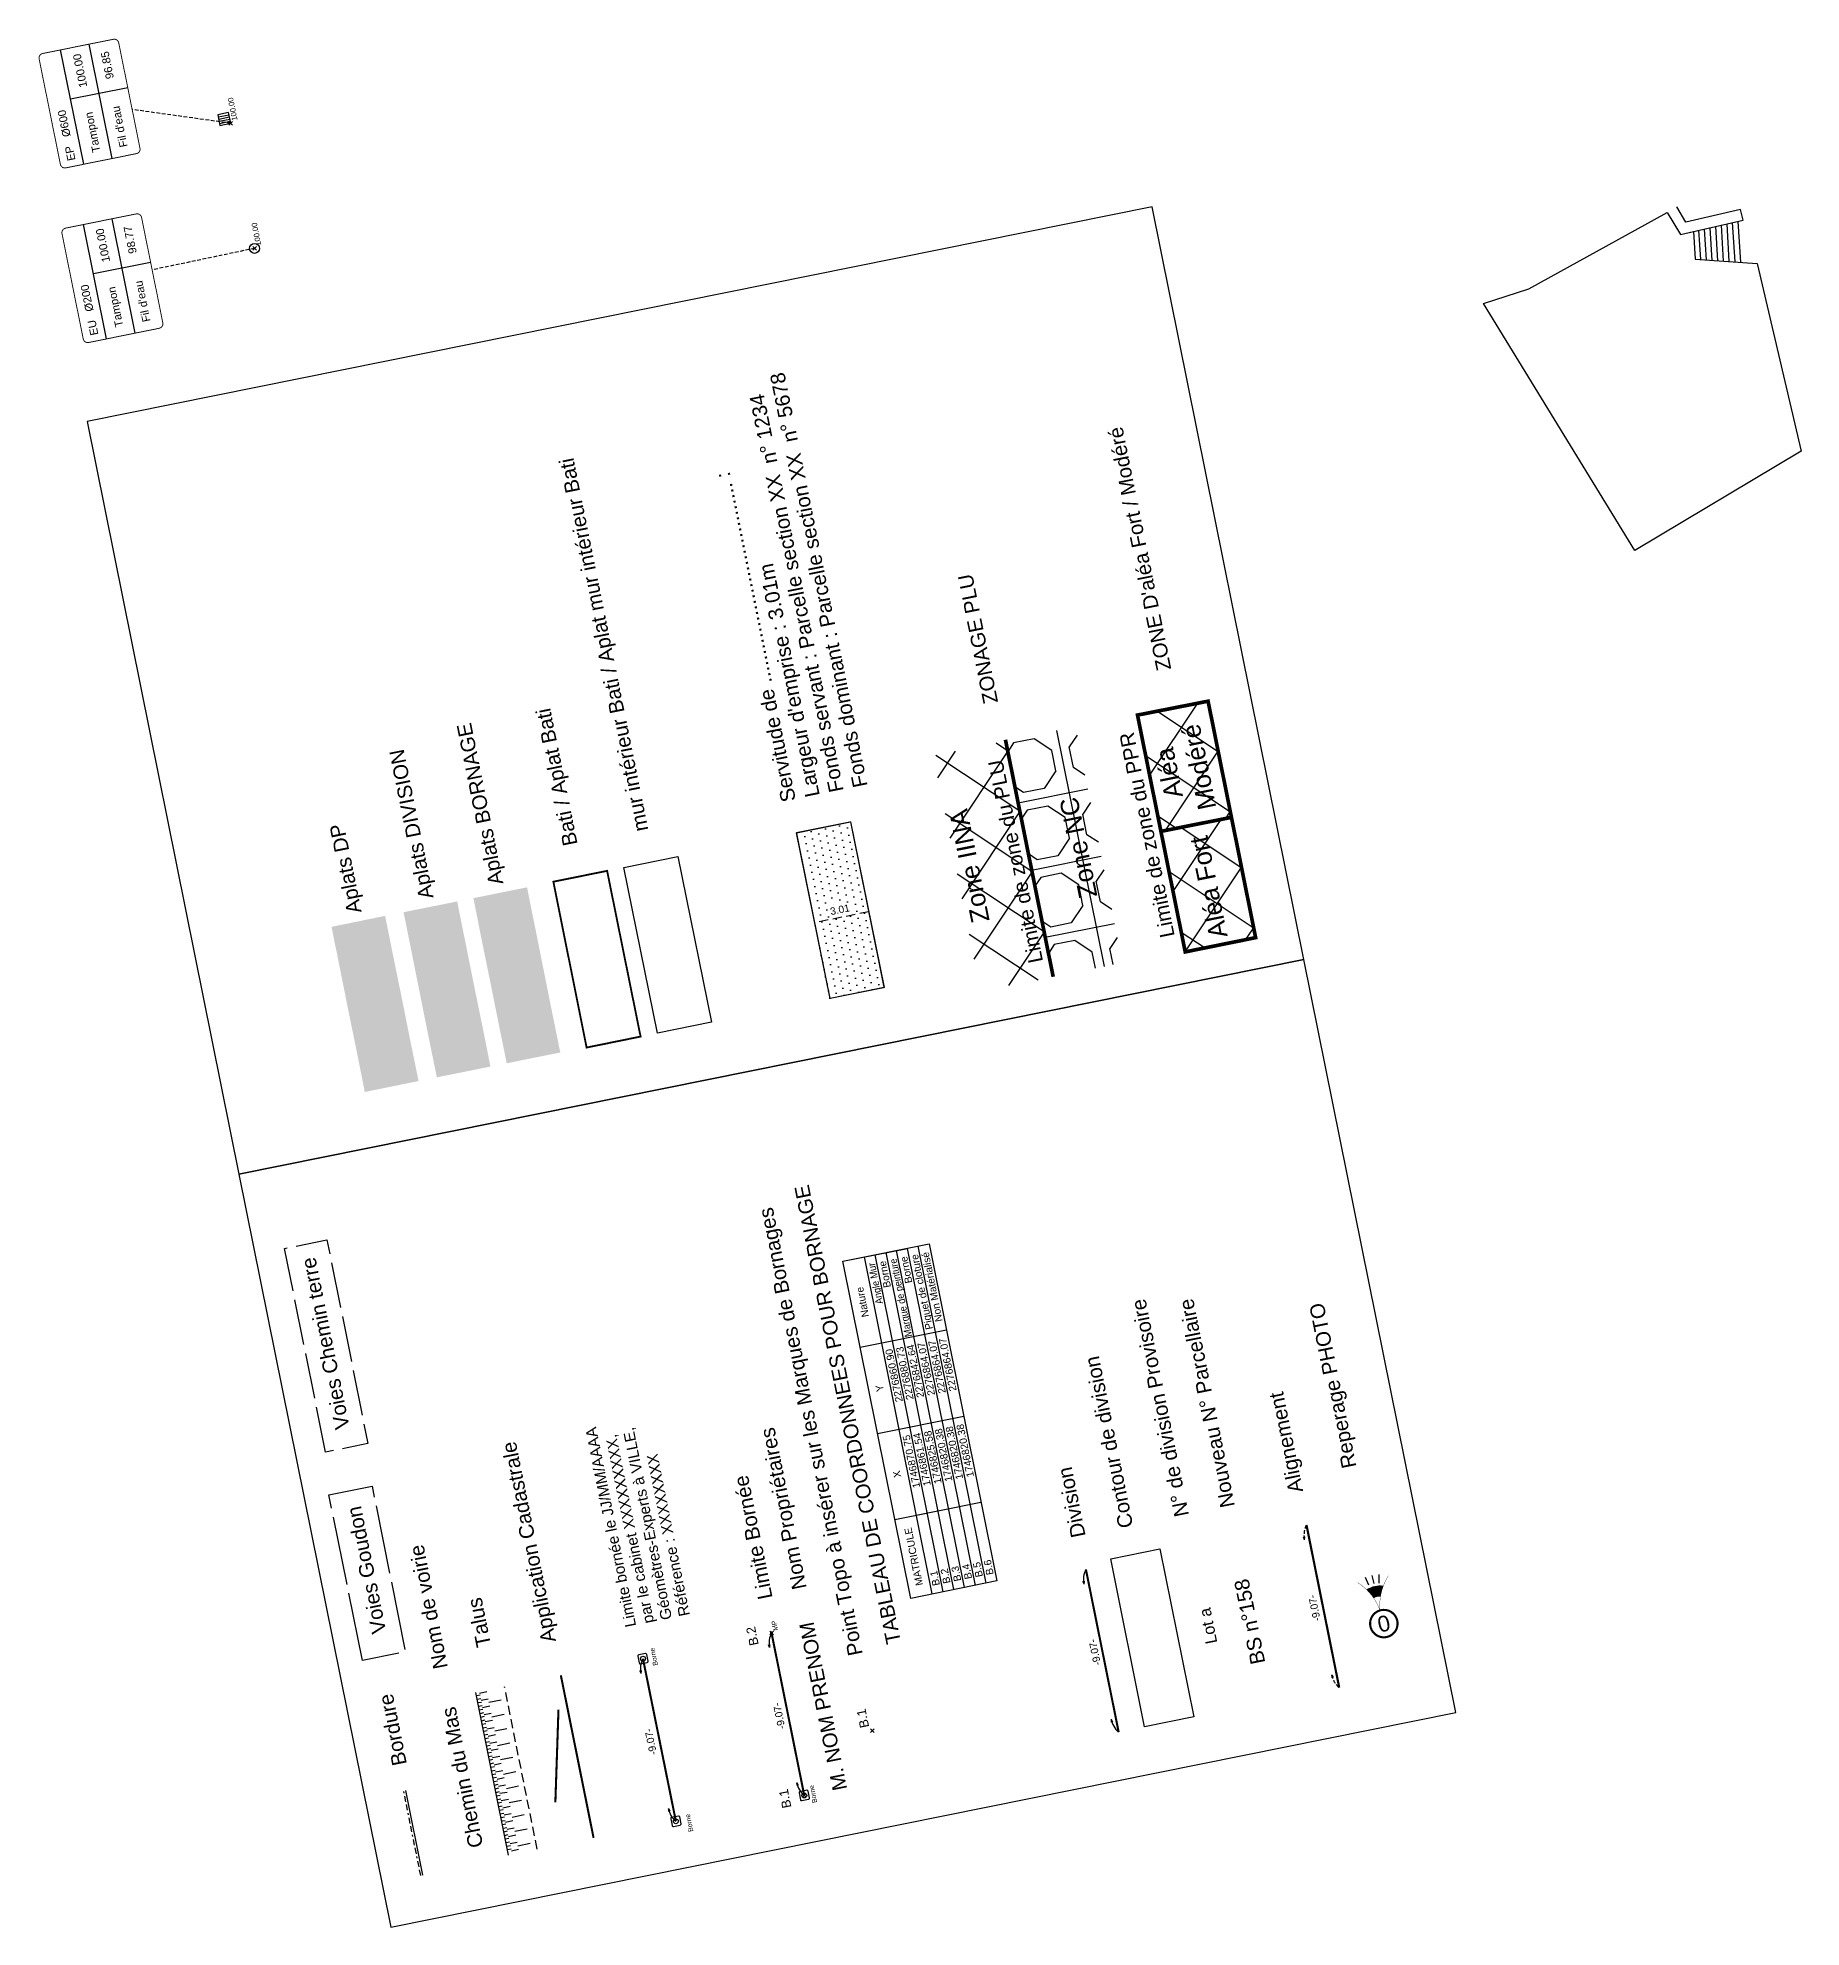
# Model space of a CAD drawing. Extents: x 947 to 1126, y 1788 to 2053.
# Drawn here: x 946.9 to 1043.3, y 1787.9 to 1891.3 of the extents above; entities that cross this region are included whole.
import ezdxf
from ezdxf.enums import TextEntityAlignment as Align

# ---------------------------------------------------------------- set-up
doc = ezdxf.new("R2010")
doc.units = 0
doc.header["$LTSCALE"] = 2.5
doc.header["$PDMODE"] = 3
doc.header["$PDSIZE"] = 0.1
for name, pattern in [('Bordchaussee', [1.7, 1.5, -0.2]), ('Bordchemin', [1.2, 1, -0.2]), ('BORDURE', [44.45, 12.7, -6.35, 12.7, -6.35, 0, -6.35]), ('CACH200', [0.12, 0.08, -0.04]), ('CACH500', [0.3, 0.2, -0.1]), ('CONTINU', [0]), ('FANTOME', [63.5, 31.75, -6.35, 6.35, -6.35, 6.35, -6.35])]:
    doc.linetypes.add(name, pattern=pattern)
for name, color, linetype in [('F_Bornage_Alignement', 4, 'CACH200'), ('F_Bornage_Bornes', 1, 'Continuous'), ('F_Bornage_Bornes Nouvelles', 1, 'Continuous'), ('F_Bornage_Cotation', 1, 'Continuous'), ('F_Bornage_Hachures', 7, 'Continuous'), ('F_Bornage_Limite', 1, 'Continuous'), ('F_Bornage_Nature du point', 1, 'Continuous'), ('F_Bornage_Tableau de coordonnées', 7, 'Continuous'), ('F_Bornage_Textes', 7, 'Continuous'), ('F_Cadastre_application', 252, 'FANTOME'), ('F_Cadastre_Propriétaires', 252, 'Continuous'), ('F_Division_Contours', 51, 'Continuous'), ('F_Division_Cotation', 5, 'Continuous'), ('F_Division_Hachures', 7, 'Continuous'), ('F_Division_Limite', 5, 'Continuous'), ('F_Division_Textes', 7, 'Continuous'), ('F_DP_Hachures', 7, 'Continuous'), ('F_Servitude_Contours', 255, 'Continuous'), ('F_Servitude_Cotation', 103, 'CACH500'), ('F_Servitude_Hachures', 103, 'Continuous'), ('F_Servitude_Limite', 103, 'Continuous'), ('F_Servitude_Textes', 103, 'Continuous'), ('PBO', 7, 'Continuous'), ('T_Bati', 7, 'Continuous'), ('T_Bordures_trottoir', 7, 'Continuous'), ('T_PHOTOS', 76, 'Continuous'), ('T_RES_EU_SYMBOLE', 6, 'Continuous'), ('T_RES_EU_TEXTE', 6, 'Continuous'), ('T_RES_PLUVIAL_SYMBOLE', 5, 'Continuous'), ('T_RES_PLUVIAL_TEXTE', 5, 'Continuous'), ('T_Talus_barbules', 32, 'Continuous'), ('T_Talus_crête', 34, 'Continuous'), ('T_Talus_Pied', 34, 'CACH500'), ('T_Textes', 7, 'Continuous'), ('T_Voies_Chemin', 7, 'Bordchemin'), ('T_Voies_Goudron', 7, 'Bordchaussee'), ('U_PLU_Hachures', 200, 'Continuous'), ('U_PLU_Limite', 200, 'Continuous'), ('U_PLU_Texte', 200, 'Continuous'), ('U_PPR_Hachures', 164, 'Continuous'), ('U_PPR_Limite', 164, 'Continuous'), ('U_PPR_Texte', 164, 'Continuous')]:
    doc.layers.add(name, color=color, linetype=linetype)
for name, color, linetype, lineweight in [('T_Végétaux', 65, 'Continuous', 0), ('TOPOALT', 7, 'Continuous', 0), ('TOPOJIS', 7, 'Continuous', 0)]:
    doc.layers.add(name, color=color, linetype=linetype, lineweight=lineweight)
doc.styles.add('Arial', font='arial.ttf')
doc.styles.add('Arial 2.0', font='arial.ttf', dxfattribs={"width": 0.99, "height": 0.4})

# ---------------------------------------------------------------- blocks, each defined once
blk = doc.blocks.new('oeil')
blk.add_hatch(color=256).paths.add_polyline_path([(1.323, 0.361, -0.04472), (1, 0.186, -0.134369), (1.006, -0.08, -0.04472), (1.335, -0.243, 0.180172)])
at = {"const_width": 0.0769, "flags": 128}
blk.add_lwpolyline([(-0.01, 0.5, 1), (0.01, -0.5, 1)], format="xyb", close=True, dxfattribs=at)
at = {"const_width": 0.0115, "flags": 128}
for points in [[(0.518, 0.043, 0.161005), (1.66, 0.643)], [(1.683, -0.511, 0.161005), (0.518, 0.043)]]:
    blk.add_lwpolyline(points, format="xyb", dxfattribs=at)
at = {"flags": 128}
for points in [[(1.475, 0.255), (1.777, 0.321)], [(1.498, 0.063), (1.808, 0.069)], [(1.483, -0.13), (1.788, -0.185)]]:
    blk.add_lwpolyline(points, dxfattribs=at)
for radius, start, end in [(0.503, 345.84546, 16.45725), (0.865, 340.72436, 21.57835)]:
    blk.add_arc((0.518, 0.043), radius, start, end)
at = {"style": 'Arial'}
blk.add_attdef('NUMERO', text='', height=0.577, rotation=271.15135, dxfattribs=at).set_placement((0, 0), align=Align.MIDDLE)
blk = doc.blocks.new('u014')
at = {"color": 0}
blk.add_line((0, 0), (0, 0), dxfattribs=at)
blk.add_circle((0, 0), 0.3, dxfattribs=at)
blk = doc.blocks.new('PointTopo')
at = {"color": 0}
blk.add_point((0, 0), dxfattribs=at)
at = {"layer": 'TOPOALT', "style": 'Arial'}
blk.add_attdef('ALT', (0.125, -0.125), '', height=0.375, dxfattribs=at)
blk = doc.blocks.new('Flèche gauche')
at = {"color": 0}
for q in [(0.61, 0.29), (0.62, 0.21)]:
    blk.add_line((0.77, 0.26), q, dxfattribs=at)
blk.add_arc((0.77, -0.99), 1.26, 90.1669, 127.7937, dxfattribs=at)
blk = doc.blocks.new('Flèche droite')
at = {"color": 0}
for q in [(-0.61, 0.29), (-0.62, 0.21)]:
    blk.add_line((-0.77, 0.26), q, dxfattribs=at)
blk.add_arc((-0.77, -0.99), 1.26, 52.2063, 89.8331, dxfattribs=at)
blk = doc.blocks.new('T009')
at = {"color": 0}
for p, q in [((-0.1, 0), (-0.25, 0)), ((0, 0.1), (0, 0.25)), ((0, 0), (0, 0)), ((0.1, 0), (0.25, 0)), ((0, -0.1), (0, -0.25))]:
    blk.add_line(p, q, dxfattribs=at)
blk.add_circle((0, 0), 0.1, dxfattribs=at)
blk = doc.blocks.new('t026')
at = {"color": 0}
blk.add_lwpolyline([(0.166263, -0.126408), (0.166415, 0.126208, 0.414214), (0.126408, 0.166263), (-0.126208, 0.166415, 0.414214), (-0.166263, 0.126408), (-0.166415, -0.126208, 0.414214), (-0.126408, -0.166263), (0.126208, -0.166415, 0.414214)], format="xyb", close=True, dxfattribs=at)
at = {"const_width": 0.00005}
blk.add_lwpolyline([(-0.000025, 0, 1), (0.000025, 0, 1)], format="xyb", close=True, dxfattribs=at)
at = {"color": 0}
blk.add_circle((0, 0), 0.08865, dxfattribs=at)
blk = doc.blocks.new('Cadre_reseau')
blk.add_wipeout([(-6.38, -3.94), (-6.25, -4.28), (-5.88, -4.44), (5.88, -4.44), (6.28, -4.27), (6.38, -3.94), (6.38, 3.94), (6.23, 4.3), (5.88, 4.44), (-5.88, 4.44), (-6.23, 4.28), (-6.38, 3.94)])
at = {"linetype": 'Continuous', "const_width": 0.1, "flags": 128}
blk.add_lwpolyline([(6.38, -3.94), (6.38, 3.94, 0.414213), (5.88, 4.44), (-5.88, 4.44, 0.414203), (-6.38, 3.94), (-6.38, -3.94, 0.414224), (-5.88, -4.44), (5.88, -4.44, 0.414214)], format="xyb", close=True, dxfattribs=at)
at = {"linetype": 'Continuous', "flags": 128}
for points in [[(-6.38, 1.94), (6.38, 1.94)], [(0.87, -4.44), (0.87, 1.94)], [(-6.38, -1.25), (6.38, -1.25)]]:
    blk.add_lwpolyline(points, dxfattribs=at)
at = {"style": 'Arial'}
blk.add_text("Fil d'eau", height=0.875, rotation=359.998, dxfattribs=at).set_placement((-5.42, -3.16))
at = {"color": 0, "style": 'Arial'}
for tag, p in [('TYPE', (-5.74, 2.72)), ('000', (-3.08, 2.72))]:
    blk.add_attdef(tag, p, '', height=0.875, rotation=360, dxfattribs=at)
at = {"style": 'Arial'}
for tag, p in [('TAMPON', (-3.14, 0.31)), ('ALT', (3.73, 0.31)), ('FE', (3.73, -2.73))]:
    blk.add_attdef(tag, text='', height=0.875, rotation=360, dxfattribs=at).set_placement(p, align=Align.MIDDLE_CENTER)
blk = doc.blocks.new('w001')
at = {"color": 0}
for p, q in [((0.24, 0.6), (0.24, 0)), ((0.36, 0.6), (0.36, 0)), ((0.36, 0), (0.36, 0))]:
    blk.add_line(p, q, dxfattribs=at)
for points in [[(0, 0), (0.6, 0), (0.6, 0.6), (0, 0.6), (0, 0)], [(0.12, 0.6), (0.12, 0)], [(0.48, 0.6), (0.48, 0)]]:
    blk.add_lwpolyline(points, dxfattribs=at)

msp = doc.modelspace()

# ---------------------------------------------------------------- hatches: boundary and pattern name
at = {"layer": 'F_Bornage_Hachures'}
h = msp.add_hatch(color=131, dxfattribs=at)
h.dxf.hatch_style = 1
h.paths.add_polyline_path([(970.7, 1844.21), (971.12, 1842.08), (974.06, 1842.67), (973.63, 1844.8)])
h = msp.add_hatch(color=231, dxfattribs=at)
h.dxf.hatch_style = 1
h.paths.add_polyline_path([(971.12, 1842.08), (971.59, 1839.78), (974.52, 1840.37), (974.06, 1842.67)])
h = msp.add_hatch(color=101, dxfattribs=at)
h.dxf.hatch_style = 1
h.paths.add_polyline_path([(971.59, 1839.78), (972.09, 1837.28), (975.02, 1837.88), (974.52, 1840.37)])
h = msp.add_hatch(color=31, dxfattribs=at)
h.dxf.hatch_style = 1
h.paths.add_polyline_path([(972.09, 1837.28), (972.52, 1835.18), (975.45, 1835.77), (975.02, 1837.88)])
at = {"layer": 'F_Division_Hachures'}
h = msp.add_hatch(color=131, dxfattribs=at)
h.dxf.hatch_style = 1
h.paths.add_polyline_path([(966.88, 1843.44), (967.31, 1841.31), (970.24, 1841.9), (969.81, 1844.03)])
h = msp.add_hatch(color=231, dxfattribs=at)
h.dxf.hatch_style = 1
h.paths.add_polyline_path([(967.31, 1841.31), (967.77, 1839.01), (970.7, 1839.6), (970.24, 1841.9)])
h = msp.add_hatch(color=101, dxfattribs=at)
h.dxf.hatch_style = 1
h.paths.add_polyline_path([(967.77, 1839.01), (968.27, 1836.51), (971.21, 1837.11), (970.7, 1839.6)])
h = msp.add_hatch(color=31, dxfattribs=at)
h.dxf.hatch_style = 1
h.paths.add_polyline_path([(968.27, 1836.51), (968.7, 1834.41), (971.63, 1835), (971.21, 1837.11)])
at = {"layer": 'F_DP_Hachures'}
h = msp.add_hatch(color=131, dxfattribs=at)
h.dxf.hatch_style = 1
h.paths.add_polyline_path([(962.94, 1842.64), (963.37, 1840.52), (966.3, 1841.11), (965.87, 1843.24)])
h = msp.add_hatch(color=231, dxfattribs=at)
h.dxf.hatch_style = 1
h.paths.add_polyline_path([(963.37, 1840.52), (963.83, 1838.22), (966.77, 1838.81), (966.3, 1841.11)])
h = msp.add_hatch(color=101, dxfattribs=at)
h.dxf.hatch_style = 1
h.paths.add_polyline_path([(963.83, 1838.22), (964.34, 1835.72), (967.27, 1836.31), (966.77, 1838.81)])
h = msp.add_hatch(color=31, dxfattribs=at)
h.dxf.hatch_style = 1
h.paths.add_polyline_path([(964.34, 1835.72), (964.76, 1833.61), (967.7, 1834.21), (967.27, 1836.31)])
at = {"layer": 'F_Servitude_Hachures'}
h = msp.add_hatch(dxfattribs=at)
h.set_pattern_fill('DOTS', color=256, scale=0.25, angle=101.3966)
h.set_pattern_definition([(101.39656, (908.61575, 1867.84884), (-0.4282608, 0.116103), [0, -0.396875])])
h.paths.add_polyline_path([(988.38, 1847.75), (990.19, 1838.74), (993.13, 1839.33), (991.31, 1848.35)])
at = {"layer": 'U_PLU_Hachures'}
h = msp.add_hatch(dxfattribs=at)
h.set_pattern_fill('POS', color=256, scale=0.75, angle=101.3966)
h.set_pattern_definition([(101.3966, (886.1826, 1956.4425), (-3.67606, -0.740995), []), (191.3966, (886.1826, 1956.4425), (0.740995, -3.67606), []), (101.3966, (885.446, 1957.621), (-3.67606, -0.740995), [1.14805, -2.60195]), (101.3966, (882.729, 1957.0735), (-3.67606, -0.740995), [1.14805, -2.60195]), (146.3966, (885.219, 1958.7466), (-2.93507, -4.41706), [1.14805, -4.15525]), (146.3966, (883.685, 1956.438), (-2.93507, -4.41706), [1.14805, -4.15525]), (146.3966, (881.543, 1958.0056), (-2.93507, -4.41706), [1.14805, -4.15525]), (146.3966, (880.009, 1955.697), (-2.93507, -4.41706), [1.14805, -4.15525]), (191.3966, (884.263, 1959.382), (0.740995, -3.67606), [1.14805, -2.60195]), (191.3966, (884.8106, 1956.665), (0.740995, -3.67606), [1.14805, -2.60195]), (236.3966, (883.1375, 1959.155), (4.41706, -2.93507), [1.14805, -4.15525]), (236.3966, (885.446, 1957.621), (4.41706, -2.93507), [1.14805, -4.15525]), (236.3966, (879.4615, 1958.414), (4.41706, -2.93507), [1.14805, -4.15525]), (236.3966, (881.77, 1956.88), (4.41706, -2.93507), [1.14805, -4.15525])])
h.paths.add_polyline_path([(1002.4, 1839.91), (999.79, 1852.82), (1003.61, 1853.59), (1006.18, 1840.68)])
h = msp.add_hatch(dxfattribs=at)
h.set_pattern_fill('ANSI37', color=256, scale=0.75, angle=101.3966)
h.set_pattern_definition([(146.3966, (886.1826, 1956.4425), (-1.317883, -1.983315), []), (236.3966, (886.1826, 1956.4425), (1.983315, -1.317883), [])])
h.paths.add_polyline_path([(1002.4, 1839.91), (999.8, 1852.8), (995.85, 1852), (998.44, 1839.12)])
at = {"layer": 'U_PPR_Hachures'}
h = msp.add_hatch(dxfattribs=at)
h.set_pattern_fill('ANSI37', color=30, scale=0.75, angle=101.3966)
h.set_pattern_definition([(146.3966, (905.7076, 1873.868), (-1.31788, -1.983315), []), (236.3966, (905.7076, 1873.868), (1.983315, -1.31788), [])])
h.paths.add_polyline_path([(1008.29, 1847.86), (1007.01, 1854.2), (1010.87, 1854.98), (1012.15, 1848.63)])
h = msp.add_hatch(dxfattribs=at)
h.set_pattern_fill('ANSI37', color=256, scale=0.75, angle=101.3966)
h.set_pattern_definition([(146.3966, (906.987, 1867.5205), (-1.31788, -1.983315), []), (236.3966, (906.987, 1867.5205), (1.983315, -1.31788), [])])
h.paths.add_polyline_path([(1009.62, 1841.27), (1008.29, 1847.86), (1012.15, 1848.63), (1013.4, 1842.03)])

# ---------------------------------------------------------------- linework, layer by layer
at = {"linetype": 'CONTINU'}
for points in [[(1016.11, 1840.85), (1007.81, 1882.02), (949.58, 1870.28), (957.88, 1829.11)], [(1024.41, 1799.67), (1016.11, 1840.85), (957.88, 1829.11), (966.18, 1787.94)]]:
    msp.add_lwpolyline(points, close=True, dxfattribs=at)
at = {"layer": 'F_Bornage_Alignement', "ltscale": 2, "const_width": 0.12, "flags": 128}
msp.add_lwpolyline([(1018.04, 1801.04), (1016.25, 1809.93)], dxfattribs=at)
at = {"layer": 'F_Bornage_Limite', "ltscale": 0.5, "const_width": 0.113, "flags": 128}
msp.add_lwpolyline([(988.79, 1795.14), (987, 1804.03)], dxfattribs=at)
at = {"layer": 'F_Bornage_Limite', "color": 3, "ltscale": 0.5, "const_width": 0.113, "flags": 128}
msp.add_lwpolyline([(981.77, 1793.73), (979.97, 1802.62)], dxfattribs=at)
at = {"layer": 'F_Bornage_Tableau de coordonnées'}
for p, q in [((990.9, 1824.35), (994.43, 1825.06)), ((996.38, 1806.28), (992.67, 1824.71)), ((996.97, 1806.4), (993.26, 1824.83)), ((997.56, 1806.52), (993.84, 1824.94)), ((998.15, 1806.63), (994.43, 1825.06)), ((998.74, 1806.75), (995.02, 1825.18)), ((995.79, 1806.16), (992.08, 1824.59)), ((991.85, 1819.65), (996.56, 1820.6)), ((992.8, 1814.94), (997.51, 1815.89)), ((993.75, 1810.24), (998.45, 1811.18)), ((993.75, 1810.24), (997.28, 1810.95))]:
    msp.add_line(p, q, dxfattribs=at)
at = {"layer": 'F_Bornage_Tableau de coordonnées', "flags": 128}
msp.add_lwpolyline([(994.62, 1805.92), (990.9, 1824.35), (995.61, 1825.3), (999.32, 1806.87)], close=True, dxfattribs=at)
at = {"layer": 'F_Cadastre_application', "ltscale": 0.05, "const_width": 0.113, "flags": 128}
msp.add_lwpolyline([(977.27, 1792.82), (975.48, 1801.71)], dxfattribs=at)
at = {"layer": 'F_Division_Contours', "flags": 128}
msp.add_lwpolyline([(1007.4, 1798.9), (1005.55, 1808.08), (1008.24, 1808.63), (1010.09, 1799.45)], close=True, dxfattribs=at)
at = {"layer": 'F_Division_Limite', "ltscale": 0.5, "const_width": 0.113, "flags": 128}
msp.add_lwpolyline([(1005.98, 1798.61), (1004.19, 1807.5)], dxfattribs=at)
at = {"layer": 'F_Division_Limite', "color": 3, "ltscale": 0.5, "const_width": 0.113, "flags": 128}
msp.add_lwpolyline([(975.18, 1794.77), (975.35, 1799.83)], dxfattribs=at)
at = {"layer": 'F_Servitude_Contours', "linetype": 'Continuous', "flags": 128}
msp.add_lwpolyline([(990.2, 1838.73), (988.37, 1847.79), (991.32, 1848.38), (993.15, 1839.32)], close=True, dxfattribs=at)
at = {"layer": 'F_Servitude_Cotation'}
msp.add_line((992.31, 1843.46), (989.36, 1842.87), dxfattribs=at)
at = {"layer": 'F_Servitude_Limite', "const_width": 0.06, "flags": 128}
msp.add_lwpolyline([(991.32, 1848.38), (993.15, 1839.32), (990.2, 1838.73), (988.37, 1847.79)], close=True, dxfattribs=at)
at = {"layer": 'PBO', "flags": 128}
for points in [[(1028.41, 1877.53), (1035.98, 1881.71), (1036.7, 1880.5), (1037.41, 1880.66), (1037.5, 1879.15), (1040.9, 1878.92), (1043.3, 1868.65), (1034.21, 1863.22), (1025.93, 1876.73), (1028.41, 1877.53)], [(1035.98, 1881.71), (1036.7, 1880.5), (1040.13, 1881.28), (1039.99, 1881.86), (1036.99, 1881.18), (1036.5, 1882.01)]]:
    msp.add_lwpolyline(points, dxfattribs=at)
at = {"layer": 'PBO'}
for points in [[(1037.81, 1879.13), (1037.71, 1880.73)], [(1038.13, 1879.11), (1038.02, 1880.8)], [(1038.44, 1879.08), (1038.33, 1880.87)], [(1038.75, 1879.06), (1038.63, 1880.94)], [(1039.06, 1879.04), (1038.94, 1881.01)], [(1039.37, 1879.02), (1039.25, 1881.08)], [(1039.69, 1879), (1039.55, 1881.15)], [(1040, 1878.98), (1039.86, 1881.21)]]:
    msp.add_lwpolyline(points, dxfattribs=at)
at = {"layer": 'T_Bati', "linetype": 'Continuous', "flags": 128}
msp.add_lwpolyline([(980.76, 1836.82), (978.93, 1845.89), (981.88, 1846.48), (983.71, 1837.42)], close=True, dxfattribs=at)
at = {"layer": 'T_Bati', "linetype": 'Continuous', "const_width": 0.1, "flags": 128}
msp.add_lwpolyline([(976.89, 1836.04), (975.07, 1845.11), (978.01, 1845.7), (979.84, 1836.64)], close=True, dxfattribs=at)
at = {"layer": 'T_Bordures_trottoir', "linetype": 'BORDURE', "ltscale": 0.01, "flags": 128}
msp.add_lwpolyline([(967.82, 1790.77), (966.89, 1795.38)], dxfattribs=at)
at = {"layer": 'T_Bordures_trottoir', "flags": 128}
msp.add_lwpolyline([(967.93, 1790.79), (967, 1795.41)], dxfattribs=at)
at = {"layer": 'T_RES_EU_TEXTE', "linetype": 'CACH200'}
msp.add_line((958.73, 1879.74), (950.96, 1878.11), dxfattribs=at)
at = {"layer": 'T_RES_PLUVIAL_TEXTE', "linetype": 'CACH200'}
msp.add_line((957.43, 1886.58), (949.71, 1887.66), dxfattribs=at)
at = {"layer": 'T_Talus_barbules'}
for p, q in [((970.86, 1800.61), (971.06, 1800.65)), ((970.9, 1800.41), (971.1, 1800.45)), ((970.94, 1800.22), (971.14, 1800.25)), ((970.98, 1800.02), (971.18, 1800.06)), ((971.02, 1799.82), (971.22, 1799.86)), ((971.04, 1800.74), (971.43, 1800.82)), ((971.12, 1800.35), (971.51, 1800.43)), ((971.2, 1799.96), (971.59, 1800.04)), ((971.55, 1800.24), (972.22, 1800.37)), ((971.06, 1799.63), (971.26, 1799.67)), ((971.1, 1799.43), (971.3, 1799.47)), ((971.14, 1799.23), (971.34, 1799.27)), ((971.18, 1799.04), (971.37, 1799.08)), ((971.22, 1798.84), (971.41, 1798.88)), ((971.28, 1799.57), (971.67, 1799.65)), ((971.35, 1799.18), (971.75, 1799.26)), ((971.43, 1798.78), (971.83, 1798.86)), ((971.71, 1799.45), (972.38, 1799.59)), ((971.26, 1798.65), (971.45, 1798.69)), ((971.3, 1798.45), (971.49, 1798.49)), ((971.34, 1798.25), (971.53, 1798.29)), ((971.38, 1798.06), (971.57, 1798.1)), ((971.42, 1797.86), (971.61, 1797.9)), ((971.51, 1798.39), (971.91, 1798.47)), ((971.59, 1798), (971.98, 1798.08)), ((971.87, 1798.67), (972.53, 1798.8)), ((972.02, 1797.88), (972.69, 1798.02)), ((971.46, 1797.67), (971.65, 1797.71)), ((971.49, 1797.47), (971.69, 1797.51)), ((971.53, 1797.27), (971.73, 1797.31)), ((971.57, 1797.08), (971.77, 1797.12)), ((971.61, 1796.88), (971.81, 1796.92)), ((971.67, 1797.61), (972.06, 1797.69)), ((971.75, 1797.22), (972.14, 1797.29)), ((971.83, 1796.82), (972.22, 1796.9)), ((972.18, 1797.1), (972.85, 1797.23)), ((971.65, 1796.69), (971.85, 1796.73)), ((971.69, 1796.49), (971.89, 1796.53)), ((971.73, 1796.29), (971.93, 1796.33)), ((971.77, 1796.1), (971.97, 1796.14)), ((971.81, 1795.9), (972.01, 1795.94)), ((971.85, 1795.71), (972.05, 1795.75)), ((971.91, 1796.43), (972.3, 1796.51)), ((971.99, 1796.04), (972.38, 1796.12)), ((972.07, 1795.65), (972.46, 1795.73)), ((972.34, 1796.31), (973.01, 1796.45)), ((971.89, 1795.51), (972.09, 1795.55)), ((971.93, 1795.31), (972.13, 1795.35)), ((971.97, 1795.12), (972.17, 1795.16)), ((972.01, 1794.92), (972.2, 1794.96)), ((972.05, 1794.73), (972.24, 1794.77)), ((972.15, 1795.26), (972.54, 1795.33)), ((972.22, 1794.86), (972.62, 1794.94)), ((972.5, 1795.53), (973.17, 1795.66)), ((972.66, 1794.75), (973.32, 1794.88)), ((972.09, 1794.53), (972.28, 1794.57)), ((972.13, 1794.33), (972.32, 1794.37)), ((972.17, 1794.14), (972.36, 1794.18)), ((972.21, 1793.94), (972.4, 1793.98)), ((972.25, 1793.75), (972.44, 1793.78)), ((972.3, 1794.47), (972.7, 1794.55)), ((972.38, 1794.08), (972.77, 1794.16)), ((972.46, 1793.69), (972.85, 1793.77)), ((972.81, 1793.96), (973.48, 1794.1)), ((972.29, 1793.55), (972.48, 1793.59)), ((972.32, 1793.35), (972.52, 1793.39)), ((972.36, 1793.16), (972.56, 1793.2)), ((972.4, 1792.96), (972.6, 1793)), ((972.44, 1792.77), (972.64, 1792.8)), ((972.54, 1793.29), (972.93, 1793.37)), ((972.62, 1792.9), (973.01, 1792.98)), ((972.97, 1793.18), (973.64, 1793.31)), ((972.48, 1792.57), (972.68, 1792.61)), ((972.52, 1792.37), (972.72, 1792.41)), ((972.56, 1792.18), (972.76, 1792.22)), ((972.7, 1792.51), (973.09, 1792.59)), ((972.78, 1792.12), (973.17, 1792.2)), ((973.13, 1792.39), (973.8, 1792.53))]:
    msp.add_line(p, q, dxfattribs=at)
at = {"layer": 'T_Talus_crête', "flags": 128}
msp.add_lwpolyline([(972.62, 1791.88), (970.83, 1800.78)], dxfattribs=at)
at = {"layer": 'T_Talus_Pied', "flags": 128}
msp.add_lwpolyline([(974.19, 1792.2), (972.4, 1801.09)], dxfattribs=at)
at = {"layer": 'T_Voies_Chemin', "flags": 128}
msp.add_lwpolyline([(962.62, 1813.92), (960.37, 1825.05), (962.69, 1825.52), (964.93, 1814.38)], close=True, dxfattribs=at)
at = {"layer": 'T_Voies_Goudron', "flags": 128}
msp.add_lwpolyline([(964.63, 1802.52), (962.8, 1811.58), (965.16, 1812.05), (966.98, 1802.99)], close=True, dxfattribs=at)
at = {"layer": 'U_PLU_Limite', "linetype": 'CACH500', "ltscale": 2, "const_width": 0.2, "flags": 128}
msp.add_lwpolyline([(999.79, 1852.87), (1002.4, 1839.91)], dxfattribs=at)
at = {"layer": 'U_PPR_Limite', "linetype": 'CACH500', "ltscale": 2, "const_width": 0.2, "flags": 128}
msp.add_lwpolyline([(1009.62, 1841.27), (1013.47, 1842.05), (1010.87, 1854.98), (1007.01, 1854.22)], close=True, dxfattribs=at)
msp.add_lwpolyline([(1008.29, 1847.86), (1012.15, 1848.63)], dxfattribs=at)

# ---------------------------------------------------------------- block references
at = {"layer": 'F_Bornage_Alignement', "rotation": 101.3965643591513}
for name, p in [('Flèche droite', (1016.25, 1809.93)), ('Flèche gauche', (1018.04, 1801.04))]:
    msp.add_blockref(name, p, dxfattribs=at)
at = {"layer": 'F_Bornage_Bornes'}
ref = msp.add_blockref('PointTopo', (987, 1804.03), dxfattribs=dict(at, rotation=317.0443508477522))
ref.add_attrib('MAT', 'B.2', (986.3, 1803.39), dxfattribs={"height": 0.5, "rotation": 101.3966, "style": 'Arial'})
at = {"layer": 'F_Bornage_Bornes', "color": 3, "xscale": 1.5, "yscale": 1.5, "zscale": 1.5, "rotation": 101.3965643591513}
for p in [(979.97, 1802.62), (981.77, 1793.73)]:
    msp.add_blockref('t026', p, dxfattribs=at)
at = {"layer": 'F_Bornage_Bornes'}
ref = msp.add_blockref('PointTopo', (992.51, 1798.68), dxfattribs=dict(at, rotation=317.0443508477522))
ref.add_attrib('MAT', 'B.1', (992.34, 1798.89), dxfattribs={"height": 0.5, "rotation": 101.3966, "style": 'Arial'})
ref = msp.add_blockref('PointTopo', (988.79, 1795.14), dxfattribs=dict(at, rotation=317.0443508477522))
ref.add_attrib('MAT', 'B.1', (988.09, 1794.5), dxfattribs={"height": 0.5, "rotation": 101.3966, "style": 'Arial'})
at = {"layer": 'F_Bornage_Bornes Nouvelles', "color": 1, "xscale": 0.3, "yscale": 0.3, "zscale": 0.3, "rotation": 101.3965643591513}
msp.add_blockref('T009', (987, 1804.03), dxfattribs=at)
at = {"layer": 'F_Bornage_Bornes Nouvelles', "xscale": 1.5, "yscale": 1.5, "zscale": 1.5, "rotation": 101.3965643591513}
msp.add_blockref('t026', (988.79, 1795.14), dxfattribs=at)
at = {"layer": 'F_Bornage_Cotation', "rotation": 101.3965643591513}
for name, p in [('Flèche droite', (987, 1804.03)), ('Flèche gauche', (988.79, 1795.14))]:
    msp.add_blockref(name, p, dxfattribs=at)
at = {"layer": 'F_Bornage_Cotation', "color": 3, "rotation": 101.3965643591513}
for name, p in [('Flèche droite', (979.97, 1802.62)), ('Flèche gauche', (981.77, 1793.73))]:
    msp.add_blockref(name, p, dxfattribs=at)
at = {"layer": 'F_Division_Cotation', "rotation": 101.3965643591513}
for name, p in [('Flèche droite', (1004.19, 1807.5)), ('Flèche gauche', (1005.98, 1798.61))]:
    msp.add_blockref(name, p, dxfattribs=at)
at = {"layer": 'T_PHOTOS', "xscale": 1.5, "yscale": 1.5, "zscale": 1.5, "rotation": 101.3965643591513}
msp.add_blockref('oeil', (1020.48, 1804.54), dxfattribs=at).add_auto_attribs({'NUMERO': '0'})
at = {"layer": 'T_RES_EU_SYMBOLE', "linetype": 'CONTINU', "xscale": 0.9000000210394966, "yscale": 0.9000000210394966, "zscale": 0.9000000210394966, "rotation": 61.7965643591511}
msp.add_blockref('u014', (958.73, 1879.74), dxfattribs=at)
at = {"layer": 'T_RES_PLUVIAL_SYMBOLE', "rotation": 101.3965643591513}
msp.add_blockref('w001', (957.43, 1886.58), dxfattribs=at)
at = {"layer": 'TOPOJIS'}
ref = msp.add_blockref('PointTopo', (957.43, 1886.58), dxfattribs=dict(at, rotation=101.3965643591513))
ref.add_attrib('ALT', '100.00', dxfattribs={"layer": 'TOPOALT', "height": 0.3, "rotation": 101.3966, "style": 'Arial'}).set_placement((957.51, 1886.7), align=Align.TOP_LEFT)
ref = msp.add_blockref('PointTopo', (958.73, 1879.74), dxfattribs=dict(at, rotation=101.3965643591513))
ref.add_attrib('ALT', '100.00', dxfattribs={"layer": 'TOPOALT', "height": 0.3, "rotation": 101.3966, "style": 'Arial'}).set_placement((958.81, 1879.86), align=Align.TOP_LEFT)

# ---------------------------------------------------------------- texts
at = {"layer": 'F_Bornage_Alignement', "color": 7, "ltscale": 2, "style": 'Arial'}
msp.add_text('Alignement', height=0.8, rotation=101.3966, dxfattribs=at).set_placement((1016.07, 1811.78))
at = {"layer": 'F_Bornage_Alignement', "style": 'Arial 2.0'}
msp.add_text('-9.07-', height=0.4, rotation=101.3966, dxfattribs=at).set_placement((1016.88, 1805.43), align=Align.CENTER)
at = {"layer": 'F_Bornage_Bornes', "style": 'Arial'}
msp.add_text('Point Topo à insérer sur les Marques de Bornages', height=0.8, rotation=101.3966, dxfattribs=at).set_placement((991.99, 1802.87))
at = {"layer": 'F_Bornage_Cotation', "style": 'Arial 2.0'}
msp.add_text('-9.07-', height=0.4, rotation=101.3966, dxfattribs=at).set_placement((987.61, 1799.53), align=Align.CENTER)
at = {"layer": 'F_Bornage_Cotation', "color": 3, "style": 'Arial 2.0'}
msp.add_text('-9.07-', height=0.4, rotation=101.3966, dxfattribs=at).set_placement((980.59, 1798.12), align=Align.CENTER)
at = {"layer": 'F_Bornage_Hachures', "color": 7, "style": 'Arial'}
msp.add_text('Aplats BORNAGE', height=0.8, rotation=101.3966, dxfattribs=at).set_placement((972.34, 1845.02))
at = {"layer": 'F_Bornage_Limite', "color": 7, "ltscale": 0.5, "style": 'Arial'}
msp.add_text('Limite Bornée', height=0.8, rotation=101.3966, dxfattribs=at).set_placement((985.99, 1809.25), align=Align.MIDDLE_CENTER)
at = {"layer": 'F_Bornage_Nature du point', "color": 1, "style": 'Arial'}
for s, p in [('MP', (987.36, 1804.18)), ('Borne', (989.5, 1794.76))]:
    msp.add_text(s, height=0.265, rotation=101.5366, dxfattribs=at).set_placement(p)
at = {"layer": 'F_Bornage_Nature du point', "color": 3, "style": 'Arial'}
for p in [(980.79, 1802.27), (982.73, 1793.18)]:
    msp.add_text('Borne', height=0.265, rotation=101.5366, dxfattribs=at).set_placement(p)
at = {"layer": 'F_Bornage_Tableau de coordonnées', "style": 'Arial'}
for s, height, p in [('TABLEAU DE COORDONNEES POUR BORNAGE', 0.8, (994.08, 1803.51)), ('B.1', 0.4, (996.21, 1806.65)), ('B.2', 0.4, (996.79, 1806.77)), ('B.3', 0.4, (997.38, 1806.89)), ('B.4', 0.4, (997.97, 1807.01)), ('B.5', 0.4, (998.56, 1807.12)), ('B.6', 0.4, (999.15, 1807.24))]:
    msp.add_text(s, height=height, rotation=101.3966, dxfattribs=at).set_placement(p)
for s, p in [('Piquet de cloture', (995, 1824.77)), ('Non Matérialisé', (995.59, 1824.89)), ('Borne', (993.24, 1824.41)), ('Borne', (994.41, 1824.65)), ('2276860.90', (993.6, 1819.59)), ('2276880.73', (994.19, 1819.71)), ('2276842.64', (994.77, 1819.83)), ('2276864.07', (995.36, 1819.95)), ('2276864.07', (995.95, 1820.06)), ('2276864.07', (996.54, 1820.18)), ('1746820.38', (997.49, 1815.48)), ('1746870.75', (994.55, 1814.89)), ('1746861.54', (995.13, 1815)), ('1746825.58', (995.72, 1815.12)), ('1746820.38', (996.31, 1815.24)), ('1746820.38', (996.9, 1815.36))]:
    msp.add_text(s, height=0.4, rotation=101.3966, dxfattribs=at).set_placement(p, align=Align.RIGHT)
at = {"layer": 'F_Bornage_Tableau de coordonnées', "style": 'Arial', "width": 0.9}
for s, p in [('Angle Mur', (992.65, 1824.3)), ('Marque de peinture', (993.83, 1824.53))]:
    msp.add_text(s, height=0.4, rotation=101.3966, dxfattribs=at).set_placement(p, align=Align.RIGHT)
at = {"layer": 'F_Bornage_Tableau de coordonnées', "style": 'Arial'}
for s, p in [('Nature', (991.97, 1822.12)), ('Y', (992.91, 1817.41)), ('X', (993.86, 1812.71)), ('MATRICULE', (994.77, 1808.2))]:
    msp.add_text(s, height=0.4, rotation=101.3966, dxfattribs=at).set_placement(p, align=Align.MIDDLE_CENTER)
at = {"layer": 'F_Bornage_Textes', "color": 7, "insert": (977.86, 1810.01), "char_height": 0.6, "width": 11.6625, "attachment_point": 2, "rotation": 101.3966, "style": 'Arial'}
msp.add_mtext('\\pxql;Limite bornée le JJ/MM/AAAA par le cabinet XXXXXXXXX, Géomètres-Experts à VILLE, Référence : XXXXXXXX', dxfattribs=at)
at = {"layer": 'F_Cadastre_application', "color": 7, "ltscale": 0.05, "style": 'Arial'}
for s, p in [('Voies Chemin terre', (962.6, 1819.86)), ('Application Cadastrale', (973.72, 1808.99)), ('Bordure', (966.28, 1798.73))]:
    msp.add_text(s, height=0.8, rotation=101.3966, dxfattribs=at).set_placement(p, align=Align.MIDDLE_CENTER)
at = {"layer": 'F_Cadastre_Propriétaires', "color": 7, "linetype": 'CONTINU', "style": 'Arial'}
msp.add_text('Nom Propriétaires', height=0.8, rotation=101.3966, dxfattribs=at).set_placement((988.27, 1810.95), align=Align.BOTTOM_CENTER)
at = {"layer": 'F_Cadastre_Propriétaires', "linetype": 'CONTINU', "style": 'Arial'}
msp.add_text('M. NOM PRENOM', height=0.8, rotation=101.3966, dxfattribs=at).set_placement((990.45, 1800.14), align=Align.BOTTOM_CENTER)
at = {"layer": 'F_Division_Cotation', "style": 'Arial 2.0'}
msp.add_text('-9.07-', height=0.4, rotation=101.3966, dxfattribs=at).set_placement((1004.87, 1803.01), align=Align.CENTER)
at = {"layer": 'F_Division_Hachures', "color": 7, "style": 'Arial'}
msp.add_text('Aplats DIVISION', height=0.8, rotation=101.3966, dxfattribs=at).set_placement((968.52, 1844.25))
at = {"layer": 'F_Division_Limite', "color": 7, "ltscale": 0.5, "style": 'Arial'}
for s, p in [('Contour de division', (1006.78, 1809.85)), ('Division', (1004.18, 1809.33))]:
    msp.add_text(s, height=0.8, rotation=101.3966, dxfattribs=at).set_placement(p)
at = {"layer": 'F_Division_Textes', "color": 7, "ltscale": 0.5, "style": 'Arial'}
for s, p in [('N° de division Provisoire ', (1009.83, 1810.47)), ('Nouveau N° Parcellaire', (1012.34, 1810.97))]:
    msp.add_text(s, height=0.8, rotation=101.3966, dxfattribs=at).set_placement(p)
at = {"layer": 'F_Division_Textes', "linetype": 'CONTINU', "style": 'Arial'}
for s, height, p in [('BS n°158', 0.8, (1013.77, 1804.77)), ('Lot a', 0.64, (1011.37, 1804.51))]:
    msp.add_text(s, height=height, rotation=101.3966, dxfattribs=at).set_placement(p, align=Align.BOTTOM_CENTER)
at = {"layer": 'F_DP_Hachures', "color": 7, "style": 'Arial'}
msp.add_text('Aplats DP', height=0.8, rotation=101.3966, dxfattribs=at).set_placement((964.59, 1843.46))
at = {"layer": 'F_Servitude_Cotation', "style": 'Arial 2.0', "width": 0.99}
msp.add_text('3.01', height=0.4, rotation=11.3966, dxfattribs=at).set_placement((990.7, 1843.78), align=Align.TOP_CENTER)
at = {"layer": 'F_Servitude_Textes', "color": 7, "insert": (987.55, 1849.4), "char_height": 0.8, "width": 23.3187, "attachment_point": 1, "rotation": 101.3966, "style": 'Arial'}
msp.add_mtext("Servitude de .................................... :\\PLargeur d'emprise : 3.01m\\PFonds servant : Parcelle section XX  n° 1234 Fonds dominant : Parcelle section XX  n° 5678", dxfattribs=at)
at = {"layer": 'T_Bati', "linetype": 'Continuous', "style": 'Arial'}
for s, p in [('mur intérieur Bati / Aplat mur intérieur Bati', (980.27, 1847.94)), ('Bati / Aplat Bati', (976.4, 1847.16))]:
    msp.add_text(s, height=0.8, rotation=101.3966, dxfattribs=at).set_placement(p)
at = {"layer": 'T_Talus_Pied', "color": 7, "style": 'Arial'}
msp.add_text('Talus', height=0.8, rotation=101.3966, dxfattribs=at).set_placement((971.01, 1804.6), align=Align.MIDDLE_CENTER)
at = {"layer": 'T_Textes', "style": 'Arial'}
msp.add_text('Nom de voirie', height=0.8, rotation=101.2467, dxfattribs=at).set_placement((968.24, 1805.45), align=Align.MIDDLE_CENTER)
msp.add_text('Chemin du Mas', height=0.8, rotation=101.2467, dxfattribs=at).set_placement((970.71, 1796.25), align=Align.BOTTOM_CENTER)
at = {"layer": 'T_Voies_Goudron', "color": 7, "ltscale": 0.05, "style": 'Arial'}
msp.add_text('Voies Goudon', height=0.8, rotation=101.3966, dxfattribs=at).set_placement((964.85, 1807.47), align=Align.MIDDLE_CENTER)
at = {"layer": 'T_Végétaux', "color": 7, "style": 'Arial'}
msp.add_text('Reperage PHOTO', height=0.8, rotation=101.3966, dxfattribs=at).set_placement((1018.99, 1813.12))
at = {"layer": 'U_PLU_Texte', "color": 7, "style": 'Arial'}
msp.add_text('ZONAGE PLU', height=0.8, rotation=101.3966, dxfattribs=at).set_placement((999.39, 1854.93))
at = {"layer": 'U_PLU_Texte', "linetype": 'CACH500', "style": 'Arial'}
for s, height, p in [('Limite de zone du PLU', 0.8, (1001.85, 1840.75)), ('Zone NC', 1, (1004.82, 1844.32)), ('Zone IINA', 1, (998.93, 1842.98))]:
    msp.add_text(s, height=height, rotation=101.3965, dxfattribs=at).set_placement(p)
at = {"layer": 'U_PPR_Texte', "color": 7, "style": 'Arial'}
msp.add_text("ZONE D'aléa Fort / Modéré", height=0.8, rotation=101.3966, dxfattribs=at).set_placement((1008.86, 1856.74))
at = {"layer": 'U_PPR_Texte', "linetype": 'CACH500', "style": 'Arial'}
for s, height, p in [('Limite de zone du PPR', 0.8, (1009.05, 1842.14)), ('Aléa Fort', 1, (1011.94, 1842.13))]:
    msp.add_text(s, height=height, rotation=101.3965, dxfattribs=at).set_placement(p)
at = {"layer": 'U_PPR_Texte', "color": 30, "insert": (1008.7, 1848.69), "char_height": 1, "width": 4.6185, "attachment_point": 1, "rotation": 101.3965, "style": 'Arial'}
msp.add_mtext('\\pxqc;Aléa Modéré', dxfattribs=at)

# ---------------------------------------------------------------- next in the draw order: block references
at = {"layer": 'T_RES_EU_TEXTE', "xscale": 0.5, "yscale": 0.5, "zscale": 0.5, "rotation": 101.3965643591513}
msp.add_blockref('Cadre_reseau', (950.96, 1878.11), dxfattribs=at).add_auto_attribs({'TAMPON': 'Tampon', 'TYPE': 'EU', 'ALT': '100.00', 'FE': '98.77', '000': '%%C200'})
at = {"layer": 'T_RES_PLUVIAL_TEXTE', "xscale": 0.5, "yscale": 0.5, "zscale": 0.5, "rotation": 101.3965643591513}
msp.add_blockref('Cadre_reseau', (949.71, 1887.66), dxfattribs=at).add_auto_attribs({'TAMPON': 'Tampon', 'TYPE': 'EP', 'ALT': '100.00', 'FE': '96.85', '000': '%%C600'})

doc.saveas('drawing.dxf')
